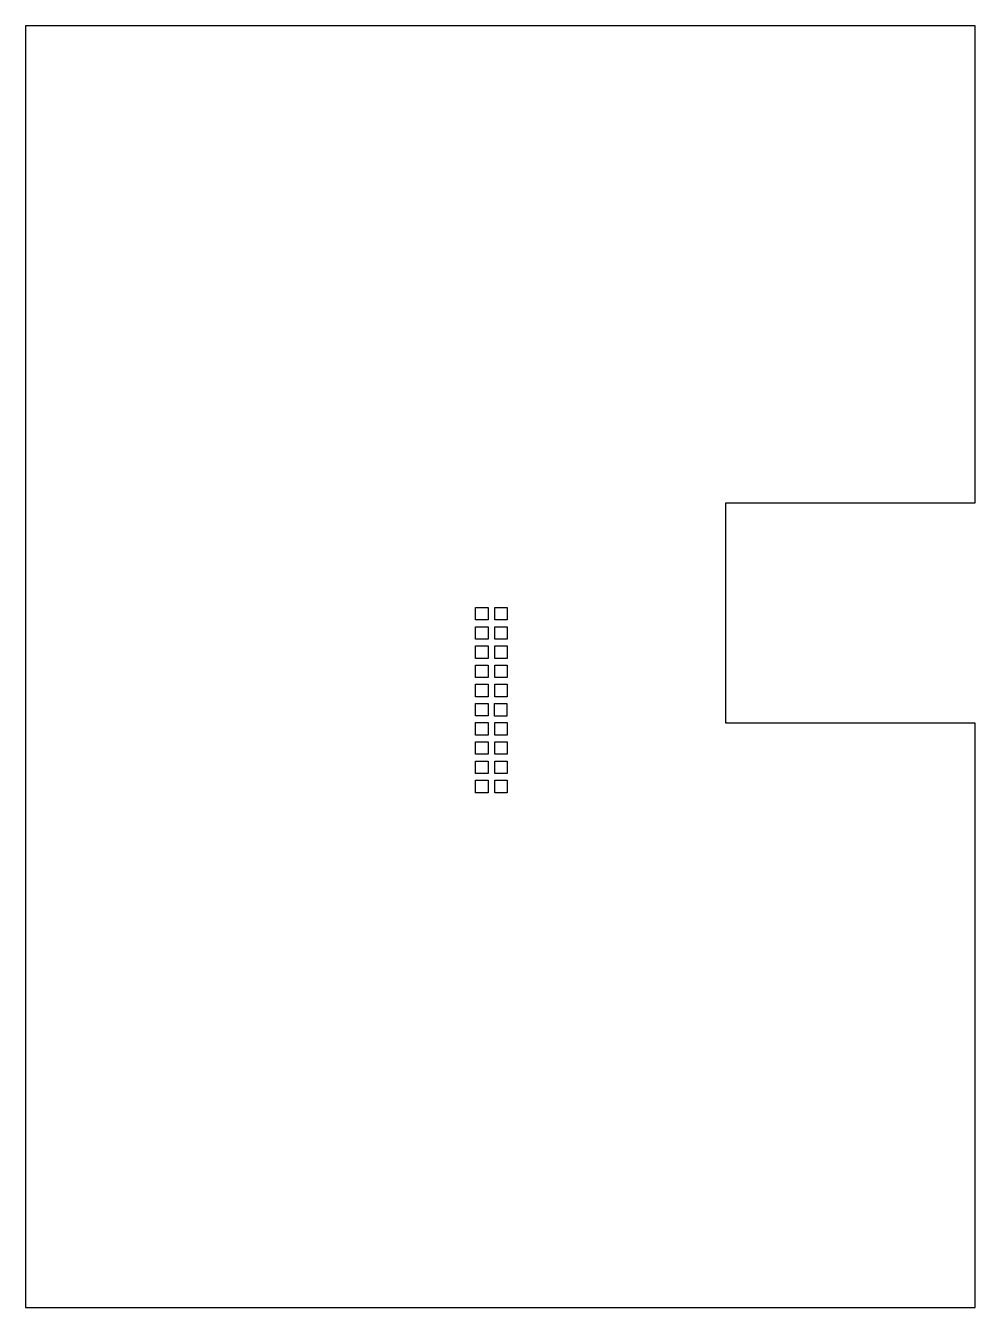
# Model space of a CAD drawing. Header units: millimetres. Extents: x -54 to 45, y -27 to 106.
import ezdxf

# ---------------------------------------------------------------- set-up
doc = ezdxf.new("R2010")
doc.units = ezdxf.units.MM

msp = doc.modelspace()

# ---------------------------------------------------------------- linework, layer by layer
for points in [[(-53.91, -27.3), (45.09, -27.3), (45.09, 33.58), (19.09, 33.58), (19.09, 56.57), (45.09, 56.57), (45.09, 106.29), (-53.91, 106.29)], [(-5.7, 45.65), (-5.7, 44.35), (-7, 44.35), (-7, 45.65)], [(-5, 44.35), (-5, 45.65), (-3.7, 45.65), (-3.7, 44.35)], [(-5.7, 43.65), (-5.7, 42.35), (-7, 42.35), (-7, 43.65)], [(-5, 42.35), (-5, 43.65), (-3.7, 43.65), (-3.7, 42.35)], [(-7, 40.35), (-7, 41.65), (-5.7, 41.65), (-5.7, 40.35)], [(-5, 40.35), (-5, 41.65), (-3.7, 41.65), (-3.7, 40.35)], [(-7, 38.35), (-7, 39.65), (-5.7, 39.65), (-5.7, 38.35)], [(-5, 38.35), (-5, 39.65), (-3.7, 39.65), (-3.7, 38.35)], [(-5.7, 37.65), (-5.7, 36.35), (-7, 36.35), (-7, 37.65)], [(-5, 36.35), (-5, 37.65), (-3.7, 37.65), (-3.7, 36.35)], [(-5.7, 35.65), (-5.7, 34.35), (-7, 34.35), (-7, 35.65)], [(-5.04, 34.34), (-5.04, 35.64), (-3.74, 35.64), (-3.74, 34.34)], [(-5.7, 33.65), (-5.7, 32.35), (-7, 32.35), (-7, 33.65)], [(-5, 32.35), (-5, 33.65), (-3.7, 33.65), (-3.7, 32.35)], [(-5.7, 31.65), (-5.7, 30.35), (-7, 30.35), (-7, 31.65)], [(-3.7, 30.35), (-5, 30.35), (-5, 31.65), (-3.7, 31.65)], [(-5.7, 29.65), (-5.7, 28.35), (-7, 28.35), (-7, 29.65)], [(-5, 29.65), (-3.7, 29.65), (-3.7, 28.35), (-5, 28.35)], [(-5.7, 27.65), (-5.7, 26.35), (-7, 26.35), (-7, 27.65)], [(-3.7, 27.65), (-3.7, 26.35), (-5, 26.35), (-5, 27.65)]]:
    msp.add_lwpolyline(points, close=True)

doc.saveas('drawing.dxf')
